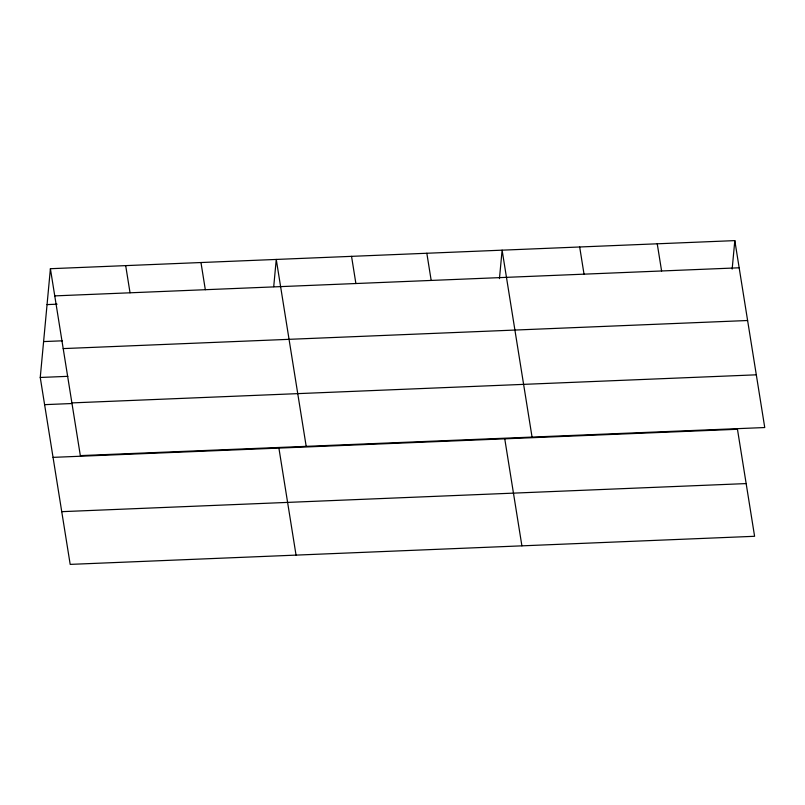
<?xml version="1.0" encoding="UTF-8"?>
<svg xmlns="http://www.w3.org/2000/svg" width="805" height="805" viewBox="0 0 805 805"><rect width="100%" height="100%" fill="white"/><g stroke="black" fill="none" stroke-linecap="round" stroke-linejoin="round"><path stroke-width="1.21" d="M53.05 457.361L737.461 429.276L754.597 536.291L70.186 564.386L40.25 377.465L50.403 268.709L734.814 240.615L764.75 427.536L80.339 455.62L50.403 268.709M273.72 286.661L276.256 259.431L306.192 446.352M499.452 278.631L502.109 250.164L532.055 437.085M732.158 269.081L734.814 240.615M54.75 295.888L739.161 267.793M47.052 304.592L57.085 304.189M43.601 341.582L62.418 340.807M63.203 348.595L747.604 320.511M40.25 377.465L67.851 376.338M71.897 402.903L756.308 374.818M44.607 404.653L72.209 403.516M61.744 511.668L746.155 483.584M657.242 243.804L661.599 270.983M579.681 246.984L584.028 274.163M504.755 438.826L521.902 545.84M426.831 253.253L431.178 280.432M351.544 256.342L355.891 283.521M278.902 448.093L296.049 555.118M200.968 262.521L205.325 289.709M125.691 265.61L130.038 292.799"/></g></svg>
